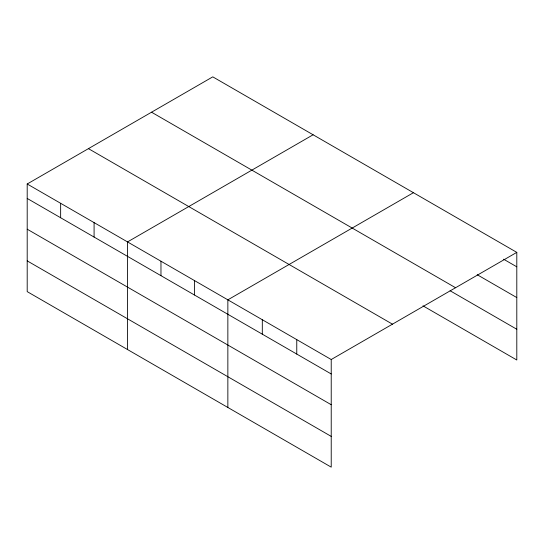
<?xml version="1.0" encoding="UTF-8"?>
<svg xmlns="http://www.w3.org/2000/svg" width="544" height="544" viewBox="0 0 544 544"><rect width="100%" height="100%" fill="white"/><g stroke="black" fill="none" stroke-linecap="round" stroke-linejoin="round"><path stroke-width="0.82" d="M27.2 183.994L331.221 359.523L331.221 467.146L27.2 291.625L27.2 183.994L212.779 76.854L516.8 252.375L516.8 360.006L422.967 305.83M313.106 134.776L127.527 241.917L127.527 349.547M413.433 192.698L227.854 299.839L227.854 407.47M331.221 359.523L516.8 252.375M503.601 259.202L516.8 266.825M477.21 274.72L516.8 297.575M151.538 112.207L455.559 287.735M450.085 290.741L516.8 329.256M88.441 148.641L392.462 324.163M27.2 198.444L331.221 373.966M27.2 229.194L331.221 404.716M27.2 260.875L331.221 436.397M296.766 339.626L296.766 354.076M262.31 319.736L262.31 334.179M194.412 280.534L194.412 294.984M160.97 261.229L160.97 275.672M94.085 222.612L94.085 237.062M60.642 203.306L60.642 217.75"/></g></svg>
